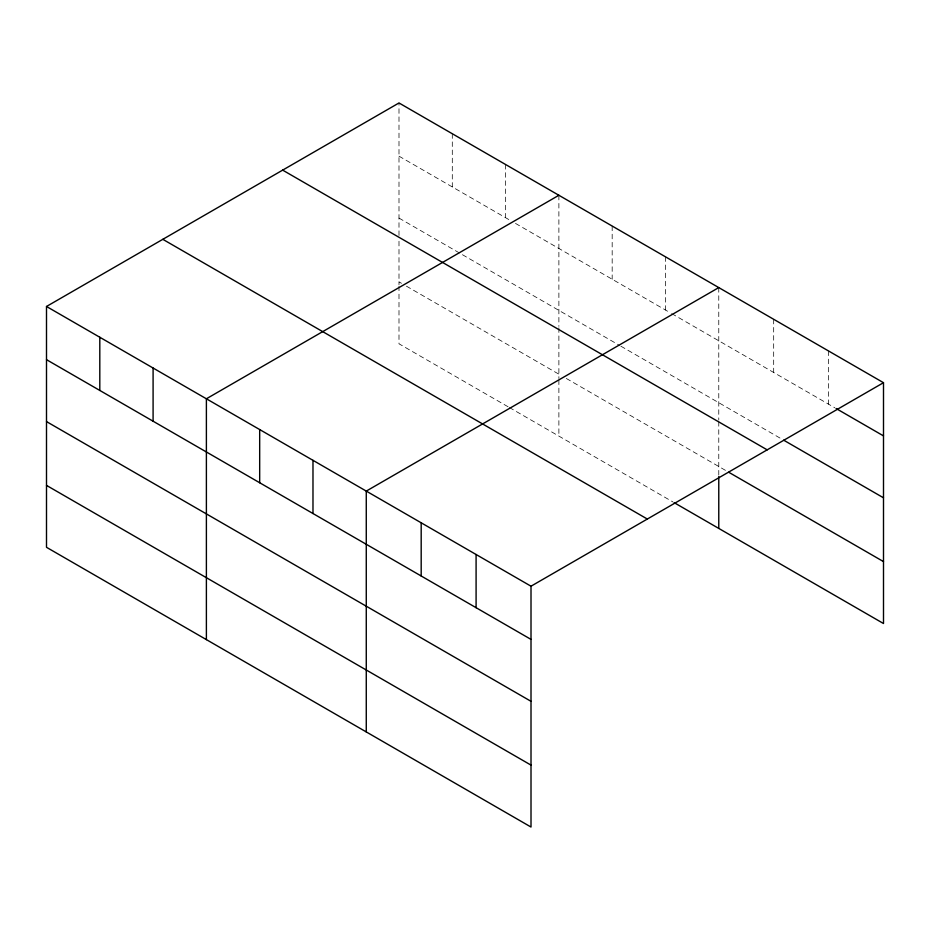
<?xml version="1.0" encoding="UTF-8"?>
<svg xmlns="http://www.w3.org/2000/svg" width="930" height="930" viewBox="0 0 930 930"><rect width="100%" height="100%" fill="white"/><g stroke="black" fill="none" stroke-linecap="round" stroke-linejoin="round"><path stroke-width="0.7" stroke-dasharray="4.65 3.49" d="M398.993 235.476L398.993 102.963M398.993 156.159L510.547 220.561M515.499 223.421L670.425 312.875M671.669 313.584L834.826 407.782M398.993 218.085L619.613 345.449M620.856 346.169L782.409 439.448M398.993 281.871L401.469 283.301M406.433 286.173L561.36 375.615M566.324 378.475L726.26 470.813M508.071 406.77L398.993 343.798L398.993 286.196M509.303 407.48L672.913 501.933M828.595 350.994L828.595 404.178M773.679 319.292L773.679 372.477M718.774 287.591L718.774 420.093M718.774 421.546L718.774 475.137M665.473 256.82L665.473 310.004M612.173 226.048L612.173 279.244M558.884 195.277L558.884 326.337M558.884 327.79L558.884 378.51M558.884 379.94L558.884 436.1M505.583 164.505L505.583 217.701M452.294 133.734L452.294 186.93M398.993 241.277L398.993 284.754"/><path stroke-width="1.4" d="M531.007 701.313L531.007 586.202L46.5 306.481L46.5 547.305L531.007 827.037L531.007 701.313L46.5 421.592M674.145 502.653L883.5 623.519L883.5 382.695L398.993 102.963L46.5 306.481M558.884 195.277L206.39 398.784L206.39 639.619M718.774 287.591L366.269 491.098L366.269 731.922M531.007 586.202L883.5 382.695M836.082 408.502L883.5 435.891M783.665 440.169L883.5 497.806M282.673 170.132L767.18 449.853M728.748 472.254L883.5 561.604M162.82 239.324L647.327 519.045M46.5 359.666L531.007 639.398M46.5 485.39L531.007 765.111M718.774 476.579L718.774 528.414M476.09 554.501L476.09 607.697M421.185 522.8L421.185 575.996M312.98 460.327L312.98 513.523M259.679 429.555L259.679 482.751M153.09 368.024L153.09 421.209M99.801 337.253L99.801 390.437"/></g></svg>
